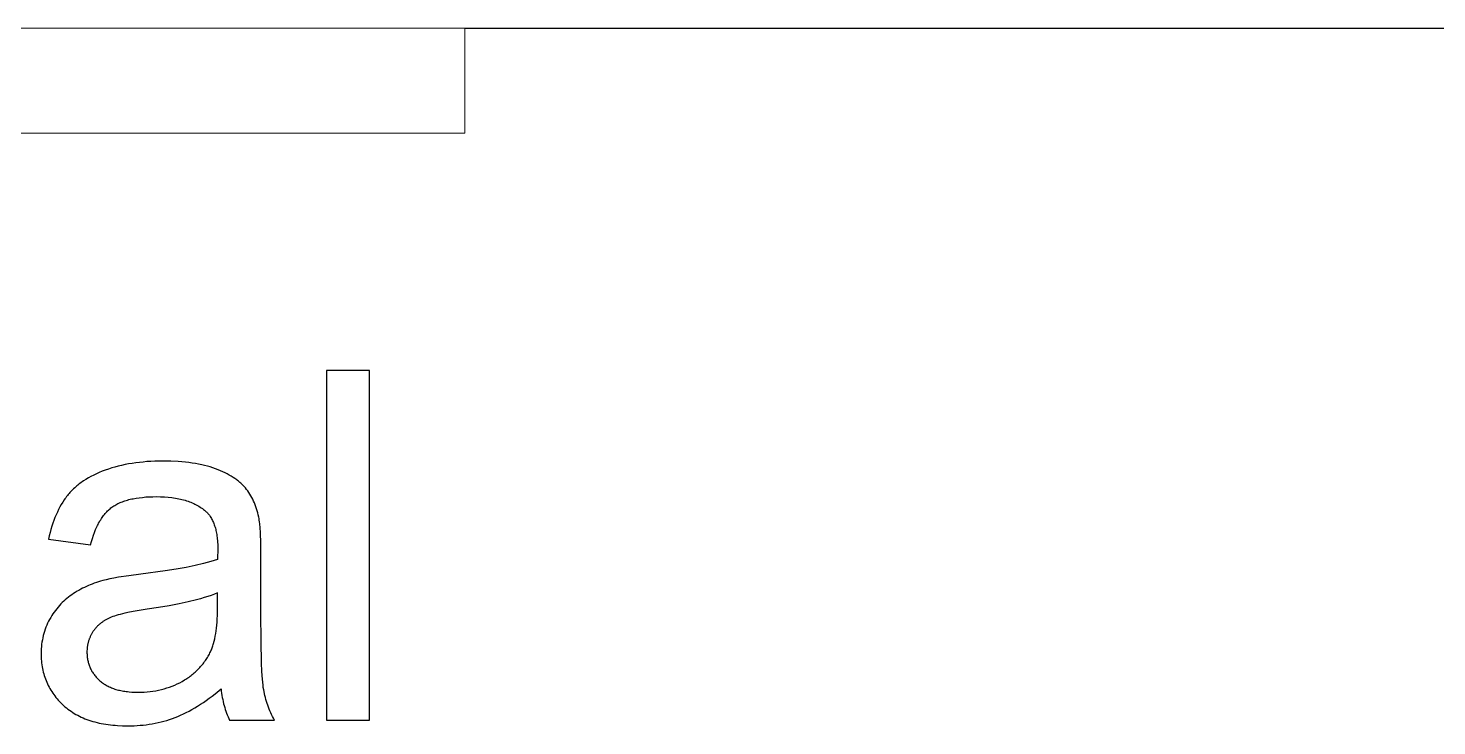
# Model space of a CAD drawing. Header units: metres. Extents: x 0 to 2861, y -1 to 1496.
# Drawn here: x 3.837 to 5.849, y 17.824 to 18.822 of the extents above; entities that cross this region are included whole.
import ezdxf

# ---------------------------------------------------------------- set-up
doc = ezdxf.new("R2010")
doc.units = ezdxf.units.M
doc.layers.add('ARS_DINDING', color=1, linetype='Continuous', lineweight=15)
doc.layers.add('Default', color=18, linetype='Continuous')

msp = doc.modelspace()

# ---------------------------------------------------------------- linework, layer by layer
at = {"layer": 'ARS_DINDING', "color": 251}
msp.add_lwpolyline([(0.0113, 18.8215), (0.0113, 18.6715), (4.4613, 18.6715), (4.4613, 18.8215), (0.1613, 18.8215)], dxfattribs=at)
at = {"layer": 'Default', "color": 2}
msp.add_lwpolyline([(4.4613, 18.8215), (8.4613, 18.8215)], dxfattribs=at)
at = {"layer": 'Default'}
for points in [[(4.3249, 18.3323), (4.2636, 18.3323)], [(4.2636, 18.3323), (4.2636, 17.8326)], [(4.3249, 17.8326), (4.3249, 18.3323)], [(4.1668, 18.1227), (4.1661, 18.1258), (4.1653, 18.1288), (4.1645, 18.1318), (4.1636, 18.1347), (4.1626, 18.1376), (4.1615, 18.1404), (4.1605, 18.1431), (4.1593, 18.1457), (4.1581, 18.1483), (4.1568, 18.1508), (4.1554, 18.1532), (4.154, 18.1556), (4.1525, 18.1579), (4.151, 18.1602), (4.1494, 18.1623), (4.1477, 18.1644), (4.1468, 18.1655), (4.1459, 18.1665), (4.145, 18.1675), (4.1441, 18.1685), (4.1431, 18.1695), (4.1421, 18.1704), (4.141, 18.1714), (4.1399, 18.1723), (4.1388, 18.1733), (4.1377, 18.1742), (4.1365, 18.1751), (4.1353, 18.176), (4.1328, 18.1778), (4.1302, 18.1795), (4.1275, 18.1812), (4.1247, 18.1829), (4.1217, 18.1845), (4.1186, 18.1861), (4.1154, 18.1876), (4.1121, 18.189), (4.1087, 18.1905), (4.1051, 18.1919), (4.1014, 18.1932), (4.0976, 18.1944), (4.0936, 18.1956), (4.0895, 18.1966), (4.0853, 18.1976), (4.0809, 18.1985), (4.0764, 18.1993), (4.0718, 18.2), (4.067, 18.2007), (4.0621, 18.2012), (4.057, 18.2017), (4.0519, 18.2021), (4.0411, 18.2026), (4.0298, 18.2028), (4.024, 18.2027), (4.0183, 18.2026), (4.0127, 18.2023), (4.0071, 18.202), (4.0017, 18.2015), (3.9963, 18.201), (3.9911, 18.2003), (3.9859, 18.1996), (3.9808, 18.1987), (3.9758, 18.1978), (3.9709, 18.1967), (3.9661, 18.1956), (3.9613, 18.1943), (3.9567, 18.193), (3.9521, 18.1915), (3.9476, 18.19), (3.9433, 18.1883), (3.939, 18.1866), (3.9349, 18.1848), (3.931, 18.1829), (3.9271, 18.1809), (3.9234, 18.1789), (3.9198, 18.1767), (3.9164, 18.1745), (3.9147, 18.1733), (3.913, 18.1722), (3.9114, 18.171), (3.9099, 18.1698), (3.9083, 18.1685), (3.9068, 18.1673), (3.9053, 18.166), (3.9039, 18.1647), (3.9024, 18.1634), (3.9011, 18.162), (3.8997, 18.1607), (3.8984, 18.1593), (3.8971, 18.1579), (3.8959, 18.1564), (3.8946, 18.155), (3.8934, 18.1535), (3.8923, 18.152), (3.8911, 18.1505), (3.89, 18.1489), (3.8889, 18.1474), (3.8868, 18.1441), (3.8847, 18.1407), (3.8828, 18.1373), (3.8809, 18.1337), (3.8791, 18.13), (3.8773, 18.1261), (3.8757, 18.1222), (3.8741, 18.1181), (3.8727, 18.1139), (3.8713, 18.1096), (3.87, 18.1052), (3.8687, 18.1007), (3.8676, 18.0961), (3.8665, 18.0913)], [(3.9265, 18.0831), (3.9278, 18.0879), (3.9291, 18.0924), (3.9306, 18.0968), (3.9321, 18.1009), (3.9337, 18.1049), (3.9346, 18.1069), (3.9354, 18.1087), (3.9363, 18.1106), (3.9372, 18.1124), (3.9381, 18.1141), (3.9391, 18.1158), (3.94, 18.1175), (3.941, 18.1191), (3.942, 18.1206), (3.9431, 18.1222), (3.9441, 18.1236), (3.9452, 18.1251), (3.9463, 18.1264), (3.9474, 18.1278), (3.9485, 18.1291), (3.9497, 18.1303), (3.9508, 18.1315), (3.952, 18.1327), (3.9532, 18.1338), (3.9545, 18.1348), (3.9557, 18.1358), (3.957, 18.1368), (3.9583, 18.1378), (3.9597, 18.1387), (3.9611, 18.1395), (3.9625, 18.1404), (3.964, 18.1412), (3.9655, 18.142), (3.9671, 18.1427), (3.9687, 18.1435), (3.9704, 18.1441), (3.9721, 18.1448), (3.9739, 18.1455), (3.9757, 18.1461), (3.9775, 18.1466), (3.9794, 18.1472), (3.9813, 18.1477), (3.9833, 18.1482), (3.9853, 18.1487), (3.9874, 18.1491), (3.9916, 18.1499), (3.9961, 18.1505), (4.0007, 18.151), (4.0055, 18.1515), (4.0104, 18.1517), (4.0156, 18.1519), (4.0209, 18.152), (4.0266, 18.1519), (4.0321, 18.1517), (4.0375, 18.1513), (4.0427, 18.1507), (4.0452, 18.1503), (4.0477, 18.15), (4.0501, 18.1495), (4.0525, 18.1491), (4.0548, 18.1486), (4.0571, 18.148), (4.0594, 18.1474), (4.0616, 18.1468), (4.0637, 18.1461), (4.0658, 18.1454), (4.0679, 18.1447), (4.0699, 18.1439), (4.0719, 18.143), (4.0739, 18.1422), (4.0757, 18.1412), (4.0776, 18.1403), (4.0794, 18.1393), (4.0812, 18.1383), (4.0829, 18.1372), (4.0845, 18.1361), (4.0862, 18.1349), (4.0878, 18.1337), (4.0893, 18.1325), (4.0908, 18.1312), (4.0913, 18.1307), (4.0919, 18.1302), (4.0924, 18.1297), (4.0929, 18.1292), (4.0934, 18.1287), (4.0939, 18.1281), (4.0944, 18.1276), (4.0949, 18.127), (4.0953, 18.1264), (4.0958, 18.1259), (4.0962, 18.1253), (4.0967, 18.1247), (4.0976, 18.1234), (4.0984, 18.1221), (4.0992, 18.1208), (4.1, 18.1194), (4.1007, 18.118), (4.1014, 18.1166), (4.102, 18.1151), (4.1027, 18.1135), (4.1033, 18.1119), (4.1038, 18.1103), (4.1043, 18.1086), (4.1048, 18.1069), (4.1053, 18.1052), (4.1057, 18.1034), (4.1061, 18.1015), (4.1065, 18.0996), (4.1068, 18.0977), (4.1071, 18.0957), (4.1073, 18.0937), (4.1076, 18.0916), (4.1077, 18.0895), (4.1079, 18.0874), (4.1081, 18.083), (4.1082, 18.0784), (4.1078, 18.0623)], [(4.1699, 18.0661), (4.1697, 18.085), (4.1691, 18.1007), (4.1687, 18.1074), (4.1681, 18.1133), (4.1678, 18.1159), (4.1675, 18.1184), (4.1672, 18.1206), (4.1668, 18.1227)], [(3.8665, 18.0913), (3.9265, 18.0831)], [(4.1078, 18.0623), (4.1033, 18.0608), (4.0984, 18.0593), (4.0933, 18.0579), (4.0878, 18.0564), (4.076, 18.0536), (4.0629, 18.0509), (4.0486, 18.0483), (4.0331, 18.0459), (3.9984, 18.0412), (3.9813, 18.039), (3.9666, 18.0367), (3.96, 18.0355), (3.9541, 18.0344), (3.9487, 18.0332), (3.9439, 18.032), (3.9408, 18.0311), (3.9378, 18.0302), (3.9349, 18.0292), (3.9319, 18.0282), (3.929, 18.0271), (3.9262, 18.026), (3.9234, 18.0248), (3.9206, 18.0236), (3.9178, 18.0223), (3.9151, 18.021), (3.9125, 18.0196), (3.9099, 18.0181), (3.9073, 18.0167), (3.9047, 18.0151), (3.9022, 18.0135), (3.8997, 18.0119), (3.8973, 18.0102), (3.895, 18.0084), (3.8927, 18.0066), (3.8904, 18.0047), (3.8882, 18.0027), (3.8861, 18.0007), (3.884, 17.9986), (3.882, 17.9964), (3.8801, 17.9942), (3.8782, 17.9919), (3.8763, 17.9895), (3.8746, 17.9871), (3.8729, 17.9846), (3.8712, 17.982), (3.8696, 17.9793), (3.8681, 17.9766), (3.8666, 17.9739), (3.8652, 17.9711), (3.8639, 17.9682), (3.8628, 17.9653), (3.8617, 17.9624), (3.8607, 17.9595), (3.8598, 17.9565), (3.859, 17.9535), (3.8583, 17.9504), (3.8577, 17.9473), (3.8571, 17.9442), (3.8567, 17.9411), (3.8564, 17.9379), (3.8561, 17.9346), (3.856, 17.9314), (3.856, 17.9281), (3.856, 17.9252), (3.8561, 17.9225), (3.8562, 17.9197), (3.8565, 17.917), (3.8567, 17.9143), (3.8571, 17.9116), (3.8575, 17.909), (3.858, 17.9064), (3.8585, 17.9038), (3.8591, 17.9013), (3.8597, 17.8988), (3.8605, 17.8963), (3.8612, 17.8939), (3.8621, 17.8915), (3.863, 17.8891), (3.864, 17.8868), (3.865, 17.8845), (3.8661, 17.8822), (3.8672, 17.8799), (3.8685, 17.8777), (3.8697, 17.8755), (3.8711, 17.8734), (3.8725, 17.8713), (3.874, 17.8692), (3.8755, 17.8671), (3.8771, 17.8651), (3.8788, 17.8631), (3.8805, 17.8611), (3.8823, 17.8592), (3.8841, 17.8573), (3.886, 17.8554), (3.888, 17.8536), (3.89, 17.8518), (3.8921, 17.8501), (3.8942, 17.8484), (3.8964, 17.8468), (3.8987, 17.8452), (3.901, 17.8437), (3.9033, 17.8422), (3.9057, 17.8408), (3.9082, 17.8395), (3.9107, 17.8382), (3.9133, 17.837), (3.9159, 17.8358), (3.9186, 17.8347), (3.9213, 17.8337), (3.9241, 17.8327), (3.9269, 17.8317), (3.9298, 17.8308), (3.9328, 17.83), (3.9358, 17.8293), (3.9388, 17.8285), (3.9419, 17.8279), (3.9451, 17.8273), (3.9483, 17.8268), (3.9516, 17.8263), (3.9549, 17.8258), (3.9583, 17.8255), (3.9617, 17.8252), (3.9652, 17.8249), (3.9723, 17.8246), (3.9797, 17.8244), (3.9842, 17.8245), (3.9886, 17.8246), (3.9931, 17.8249), (3.9974, 17.8252), (4.0018, 17.8256), (4.0061, 17.8261), (4.0104, 17.8267), (4.0147, 17.8274), (4.0189, 17.8282), (4.023, 17.8291), (4.0272, 17.8301), (4.0313, 17.8312), (4.0353, 17.8323), (4.0394, 17.8336), (4.0434, 17.8349), (4.0473, 17.8364), (4.0513, 17.8379), (4.0552, 17.8396), (4.0592, 17.8414), (4.0633, 17.8434), (4.0673, 17.8455), (4.0713, 17.8477), (4.0754, 17.8501), (4.0795, 17.8526), (4.0836, 17.8552), (4.0877, 17.8579), (4.0919, 17.8608), (4.0961, 17.8639), (4.1002, 17.867), (4.1045, 17.8703), (4.1129, 17.8773)], [(4.1699, 17.9843), (4.1699, 18.0661)], [(4.1078, 18.0143), (4.1035, 18.0126), (4.099, 18.0109), (4.0941, 18.0093), (4.089, 18.0077), (4.0837, 18.0062), (4.0781, 18.0046), (4.0661, 18.0017), (4.053, 17.9988), (4.0389, 17.9961), (4.0238, 17.9936), (4.0076, 17.9911), (3.9901, 17.9883), (3.9824, 17.9868), (3.9753, 17.9853), (3.969, 17.9838), (3.9661, 17.983), (3.9633, 17.9822), (3.9608, 17.9814), (3.9584, 17.9805), (3.9562, 17.9797), (3.9541, 17.9788), (3.9522, 17.978), (3.9503, 17.977), (3.9485, 17.9761), (3.9467, 17.975), (3.9459, 17.9745), (3.945, 17.974), (3.9442, 17.9734), (3.9434, 17.9728), (3.9426, 17.9723), (3.9418, 17.9717), (3.941, 17.9711), (3.9402, 17.9704), (3.9395, 17.9698), (3.9387, 17.9692), (3.938, 17.9685), (3.9373, 17.9679), (3.9366, 17.9672), (3.9359, 17.9665), (3.9353, 17.9658), (3.9346, 17.9651), (3.934, 17.9643), (3.9334, 17.9636), (3.9327, 17.9628), (3.9322, 17.9621), (3.9316, 17.9613), (3.931, 17.9605), (3.9305, 17.9597), (3.9299, 17.9589), (3.9294, 17.9581), (3.9289, 17.9573), (3.9284, 17.9564), (3.9279, 17.9556), (3.9275, 17.9547), (3.927, 17.9539), (3.9266, 17.953), (3.9262, 17.9522), (3.9258, 17.9513), (3.9254, 17.9504), (3.9251, 17.9495), (3.9247, 17.9487), (3.9244, 17.9478), (3.9241, 17.9469), (3.9238, 17.946), (3.9235, 17.9451), (3.9233, 17.9441), (3.923, 17.9432), (3.9228, 17.9423), (3.9226, 17.9414), (3.9224, 17.9404), (3.9222, 17.9395), (3.9221, 17.9385), (3.9219, 17.9376), (3.9218, 17.9366), (3.9217, 17.9357), (3.9216, 17.9347), (3.9215, 17.9337), (3.9214, 17.9318), (3.9214, 17.9298), (3.9214, 17.9282), (3.9215, 17.9267), (3.9216, 17.9252), (3.9217, 17.9238), (3.9218, 17.9223), (3.922, 17.9208), (3.9223, 17.9194), (3.9226, 17.918), (3.9229, 17.9166), (3.9232, 17.9152), (3.9236, 17.9139), (3.924, 17.9125), (3.9245, 17.9112), (3.9249, 17.9099), (3.9255, 17.9086), (3.926, 17.9073), (3.9266, 17.906), (3.9273, 17.9047), (3.9279, 17.9035), (3.9286, 17.9023), (3.9294, 17.9011), (3.9302, 17.8999), (3.931, 17.8987), (3.9318, 17.8976), (3.9327, 17.8964), (3.9337, 17.8953), (3.9346, 17.8942), (3.9356, 17.8931), (3.9366, 17.892), (3.9377, 17.8909), (3.9388, 17.8899), (3.94, 17.8889), (3.9411, 17.8879), (3.9424, 17.8869), (3.9436, 17.8859), (3.9449, 17.885), (3.9462, 17.8841), (3.9475, 17.8833), (3.9489, 17.8825), (3.9503, 17.8817), (3.9518, 17.881), (3.9533, 17.8802), (3.9548, 17.8795), (3.9563, 17.8789), (3.9579, 17.8783), (3.9595, 17.8777), (3.9612, 17.8771), (3.9628, 17.8766), (3.9646, 17.8761), (3.9663, 17.8756), (3.9681, 17.8752), (3.9699, 17.8748), (3.9718, 17.8744), (3.9736, 17.8741), (3.9756, 17.8738), (3.9775, 17.8735), (3.9795, 17.8733), (3.9815, 17.8731), (3.9857, 17.8728), (3.9899, 17.8726), (3.9943, 17.8725), (3.9987, 17.8726), (4.0031, 17.8727), (4.0073, 17.873), (4.0116, 17.8735), (4.0157, 17.874), (4.0198, 17.8747), (4.0238, 17.8755), (4.0278, 17.8764), (4.0317, 17.8774), (4.0356, 17.8786), (4.0394, 17.8798), (4.0431, 17.8812), (4.0468, 17.8827), (4.0504, 17.8844), (4.0539, 17.8861), (4.0574, 17.888), (4.0608, 17.89), (4.0624, 17.891), (4.0641, 17.8921), (4.0657, 17.8931), (4.0672, 17.8942), (4.0688, 17.8953), (4.0703, 17.8965), (4.0718, 17.8976), (4.0732, 17.8988), (4.0746, 17.9), (4.076, 17.9012), (4.0774, 17.9025), (4.0787, 17.9038), (4.08, 17.9051), (4.0813, 17.9064), (4.0826, 17.9077), (4.0838, 17.9091), (4.085, 17.9105), (4.0862, 17.9119), (4.0873, 17.9133), (4.0884, 17.9147), (4.0895, 17.9162), (4.0905, 17.9177), (4.0916, 17.9192), (4.0926, 17.9207), (4.0935, 17.9223), (4.0945, 17.9239), (4.0954, 17.9255), (4.0963, 17.9271), (4.0971, 17.9288), (4.0979, 17.9304), (4.0985, 17.9318), (4.0991, 17.9331), (4.0997, 17.9345), (4.1003, 17.936), (4.1008, 17.9374), (4.1013, 17.9389), (4.1018, 17.9405), (4.1023, 17.9421), (4.1032, 17.9454), (4.104, 17.9488), (4.1047, 17.9524), (4.1054, 17.9562), (4.1059, 17.9601), (4.1064, 17.9642), (4.1069, 17.9684), (4.1072, 17.9727), (4.1075, 17.9773), (4.1077, 17.982), (4.1078, 17.9918)], [(4.1078, 17.9918), (4.1078, 18.0143)], [(4.1893, 17.8326), (4.1879, 17.8352), (4.1865, 17.8379), (4.1852, 17.8405), (4.184, 17.8431), (4.1828, 17.8458), (4.1817, 17.8485), (4.1806, 17.8512), (4.1796, 17.8539), (4.1787, 17.8566), (4.1778, 17.8593), (4.177, 17.8621), (4.1762, 17.8649), (4.1755, 17.8676), (4.1749, 17.8704), (4.1743, 17.8733), (4.1738, 17.8761), (4.1733, 17.8792), (4.1729, 17.8827), (4.1724, 17.8868), (4.1721, 17.8913), (4.1714, 17.9019), (4.1708, 17.9145), (4.1701, 17.9455), (4.1699, 17.9843)], [(4.1129, 17.8773), (4.1133, 17.8741), (4.1137, 17.871), (4.1142, 17.8679), (4.1147, 17.8649), (4.1153, 17.8619), (4.1159, 17.859), (4.1166, 17.8561), (4.1174, 17.8533), (4.1182, 17.8506), (4.119, 17.8479), (4.1199, 17.8452), (4.1209, 17.8426), (4.1219, 17.84), (4.1229, 17.8375), (4.124, 17.835), (4.1252, 17.8326)], [(4.1252, 17.8326), (4.1893, 17.8326)], [(4.2636, 17.8326), (4.3249, 17.8326)]]:
    msp.add_lwpolyline(points, dxfattribs=at)

doc.saveas('drawing.dxf')
